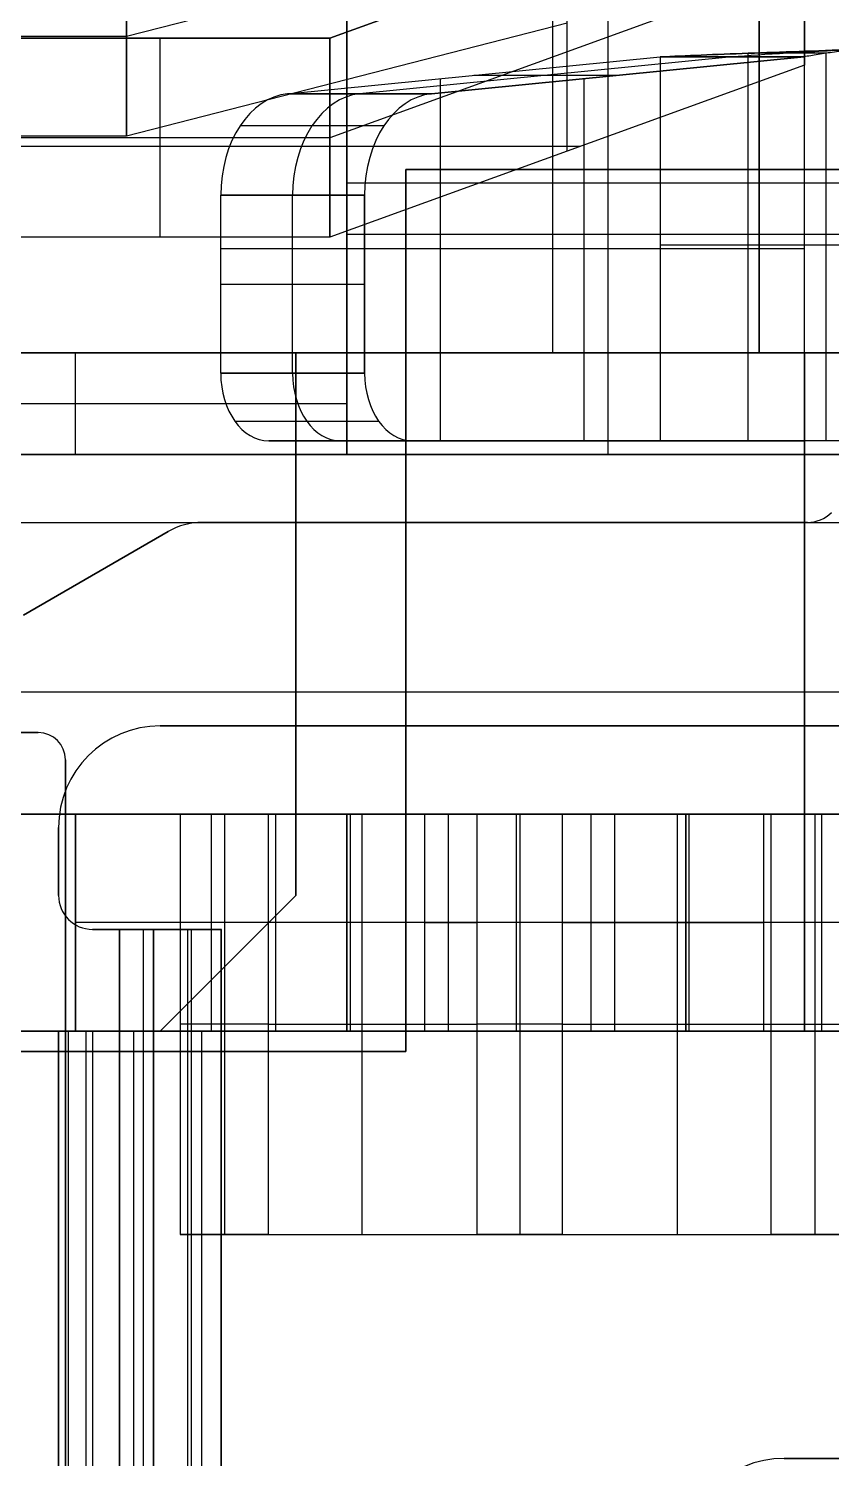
# Model space of a CAD drawing. Header units: inches. Extents: x 0 to 2.1, y -0.07 to 2.7.
# Drawn here: x 1.5597 to 1.6063, y 0.0885 to 0.1715 of the extents above; entities that cross this region are included whole.
import ezdxf

# ---------------------------------------------------------------- set-up
doc = ezdxf.new("R2010")
doc.units = ezdxf.units.IN
doc.header["$LTSCALE"] = 0.03937
doc.header["$MEASUREMENT"] = 0
doc.layers.add('freetronics11$components', color=254, linetype='Continuous', true_color=0xe6e6e6)

msp = doc.modelspace()

# ---------------------------------------------------------------- linework, layer by layer
at = {"layer": 'freetronics11$components', "color": 254, "true_color": 0xe6e6e6}
for p, q in [((1.604724, 0.180962, -0.075742), (1.577165, 0.170975, -0.122724)), ((1.577165, 0.170975, -0.122724), (1.604724, 0.180962, -0.075742)), ((1.604724, 0.169409, -0.073286), (1.604724, 0.180962, -0.075742)), ((1.604724, 0.180962, -0.075742), (1.604724, 0.169409, -0.073286)), ((1.57815, 0.16859, -0.077137), (1.57815, 0.180143, -0.079593)), ((1.565354, 0.171092, -0.093769), (1.590945, 0.177641, -0.062961)), ((1.565354, 0.165316, -0.092541), (1.565354, 0.176869, -0.094997)), ((1.565354, 0.176869, -0.094997), (1.565354, 0.165316, -0.092541)), ((1.590945, 0.164416, -0.096777), (1.590945, 0.175968, -0.099233)), ((1.604724, 0.175957, -0.042478), (1.604724, 0.169409, -0.073286)), ((1.604724, 0.175957, -0.042478), (1.604724, 0.169409, -0.073286)), ((1.604724, 0.175185, -0.074514), (1.577165, 0.165199, -0.121496)), ((1.565354, 0.165316, -0.092541), (1.590945, 0.171864, -0.061733)), ((1.565354, 0.165316, -0.092541), (1.590945, 0.171864, -0.061733)), ((1.57815, 0.172399, -0.12212), (1.57815, 0.152714, -0.12212)), ((1.57815, 0.152714, -0.12212), (1.57815, 0.172399, -0.12212)), ((1.590118, 0.152714, -0.10401), (1.590118, 0.172399, -0.10401)), ((1.59333, 0.146808, -0.136351), (1.59333, 0.172399, -0.136351)), ((1.602087, 0.172399, -0.085899), (1.602087, 0.152714, -0.085899)), ((1.602087, 0.152714, -0.085899), (1.602087, 0.172399, -0.085899)), ((1.43937, 0.171092, -0.093769), (1.565354, 0.171092, -0.093769)), ((1.577165, 0.170975, -0.122724), (1.55748, 0.170975, -0.122724)), ((1.55748, 0.170975, -0.122724), (1.577165, 0.170975, -0.122724)), ((1.567323, 0.159422, -0.120268), (1.567323, 0.170975, -0.122724)), ((1.577165, 0.159422, -0.120268), (1.577165, 0.170975, -0.122724)), ((1.577165, 0.170975, -0.122724), (1.577165, 0.159422, -0.120268)), ((1.574716, 0.167748, -0.137217), (1.596345, 0.169887, -0.158846)), ((1.574716, 0.167748, -0.137217), (1.596345, 0.169887, -0.158846)), ((1.604724, 0.169409, -0.073286), (1.577165, 0.159422, -0.120268)), ((1.604724, 0.169409, -0.073286), (1.577165, 0.159422, -0.120268)), ((1.600521, 0.169887, -0.15467), (1.578892, 0.167748, -0.133041)), ((1.583068, 0.167748, -0.128866), (1.604696, 0.169887, -0.150494)), ((1.604696, 0.169887, -0.150494), (1.583068, 0.167748, -0.128866)), ((1.596345, 0.169887, -0.158846), (1.596345, 0.147596, -0.158846)), ((1.596345, 0.169887, -0.158846), (1.596345, 0.147596, -0.158846)), ((1.596345, 0.169887, -0.158846), (1.604696, 0.169887, -0.150494)), ((1.604696, 0.169887, -0.150494), (1.596345, 0.169887, -0.158846)), ((1.601454, 0.147596, -0.16226), (1.601454, 0.170098, -0.16226)), ((1.605974, 0.170098, -0.151347), (1.601454, 0.170098, -0.16226)), ((1.604696, 0.169887, -0.150494), (1.604696, 0.147596, -0.150494)), ((1.604696, 0.169887, -0.150494), (1.604696, 0.147596, -0.150494)), ((1.605974, 0.147596, -0.151348), (1.605974, 0.170098, -0.151348)), ((1.583588, 0.147596, -0.146089), (1.583588, 0.168625, -0.146089)), ((1.593882, 0.168817, -0.13968), (1.58553, 0.168817, -0.148032)), ((1.59194, 0.147596, -0.137738), (1.59194, 0.168625, -0.137738)), ((1.583068, 0.167748, -0.128866), (1.574716, 0.167748, -0.137217)), ((1.574716, 0.167748, -0.137217), (1.583068, 0.167748, -0.128866)), ((1.43937, 0.165316, -0.092541), (1.565354, 0.165316, -0.092541)), ((1.43937, 0.165316, -0.092541), (1.565354, 0.165316, -0.092541)), ((1.577165, 0.165199, -0.121496), (1.55748, 0.165199, -0.121496)), ((1.580305, 0.165884, -0.126103), (1.571953, 0.165884, -0.134455)), ((1.591692, 0.164686, -0.095504), (1.413033, 0.164686, -0.095504)), ((1.611105, 0.163344, -0.078813), (1.581578, 0.163344, -0.078813)), ((1.581578, 0.163344, -0.078813), (1.581578, 0.112163, -0.078813)), ((1.581578, 0.163344, -0.078813), (1.611105, 0.163344, -0.078813)), ((1.611105, 0.163344, -0.067002), (1.581578, 0.163344, -0.067002)), ((1.581578, 0.163344, -0.067002), (1.581578, 0.163344, -0.078813)), ((1.611105, 0.163344, -0.072907), (1.581578, 0.163344, -0.072907)), ((1.581578, 0.112163, -0.078813), (1.581578, 0.163344, -0.078813)), ((1.581578, 0.163344, -0.078813), (1.581578, 0.163344, -0.067002)), ((1.581578, 0.163344, -0.067002), (1.581578, 0.112163, -0.067002)), ((1.581578, 0.163344, -0.072907), (1.581578, 0.112163, -0.072907)), ((1.596341, 0.163344, -0.067002), (1.596341, 0.163344, -0.078813)), ((1.570832, 0.151533, -0.133333), (1.570832, 0.161857, -0.133333)), ((1.579183, 0.161857, -0.124981), (1.570832, 0.161857, -0.133333)), ((1.570832, 0.151533, -0.133333), (1.570832, 0.161857, -0.133333)), ((1.570832, 0.161857, -0.133333), (1.579183, 0.161857, -0.124981)), ((1.575007, 0.151533, -0.129157), (1.575007, 0.161857, -0.129157)), ((1.602087, 0.162557, -0.085899), (1.57815, 0.162557, -0.12212)), ((1.579183, 0.151533, -0.124981), (1.579183, 0.161857, -0.124981)), ((1.579183, 0.161857, -0.124981), (1.579183, 0.151533, -0.124981)), ((1.635251, 0.162557, -0.105233), (1.602087, 0.162557, -0.085899)), ((1.577165, 0.159422, -0.120268), (1.55748, 0.159422, -0.120268)), ((1.577165, 0.159422, -0.120268), (1.55748, 0.159422, -0.120268)), ((1.57815, 0.159604, -0.12212), (1.60851, 0.159604, -0.150583)), ((1.596345, 0.158741, -0.158846), (1.570832, 0.158741, -0.133333)), ((1.604696, 0.158741, -0.150494), (1.579183, 0.158741, -0.124981)), ((1.570832, 0.156695, -0.133333), (1.579183, 0.156695, -0.124981)), ((1.586736, 0.152714, -0.109128), (1.417989, 0.152714, -0.109128)), ((1.429528, 0.152714, -0.066608), (1.575197, 0.152714, -0.066608)), ((1.57815, 0.152714, -0.12212), (1.546654, 0.152714, -0.151647)), ((1.57815, 0.152714, -0.12212), (1.546654, 0.152714, -0.151647)), ((1.562402, 0.146808, -0.136884), (1.562402, 0.152714, -0.136884)), ((1.575197, 0.152714, -0.066608), (1.575197, 0.152714, -0.076844)), ((1.575197, 0.152714, -0.076844), (1.604724, 0.152714, -0.076844)), ((1.575197, 0.121218, -0.076844), (1.575197, 0.152714, -0.076844)), ((1.575197, 0.152714, -0.076844), (1.575197, 0.152714, -0.066608)), ((1.575197, 0.152714, -0.066608), (1.575197, 0.121218, -0.066608)), ((1.575197, 0.121218, -0.071726), (1.575197, 0.152714, -0.071726)), ((1.604724, 0.152714, -0.076844), (1.575197, 0.152714, -0.076844)), ((1.575197, 0.152714, -0.076844), (1.575197, 0.121218, -0.076844)), ((1.602087, 0.152714, -0.085899), (1.57815, 0.152714, -0.12212)), ((1.57815, 0.152714, -0.12212), (1.57815, 0.146808, -0.12212)), ((1.602087, 0.152714, -0.085899), (1.57815, 0.152714, -0.12212)), ((1.57815, 0.146808, -0.12212), (1.57815, 0.152714, -0.12212)), ((1.633268, 0.152714, -0.104077), (1.602087, 0.152714, -0.085899)), ((1.633268, 0.152714, -0.104077), (1.602087, 0.152714, -0.085899)), ((1.604724, 0.152714, -0.076844), (1.604724, 0.152714, -0.078813)), ((1.604724, 0.152714, -0.078813), (1.625394, 0.152714, -0.078813)), ((1.604724, 0.113344, -0.076844), (1.604724, 0.152714, -0.076844)), ((1.625394, 0.152714, -0.078813), (1.604724, 0.152714, -0.078813)), ((1.604724, 0.152714, -0.078813), (1.604724, 0.113344, -0.078813)), ((1.604724, 0.113344, -0.076844), (1.604724, 0.152714, -0.076844)), ((1.604724, 0.152714, -0.076844), (1.604724, 0.152714, -0.078813)), ((1.604724, 0.152714, -0.078813), (1.604724, 0.113344, -0.078813)), ((1.604724, 0.152714, -0.077829), (1.604724, 0.113344, -0.077829)), ((1.579183, 0.151533, -0.124981), (1.570832, 0.151533, -0.133333)), ((1.570832, 0.151533, -0.133333), (1.579183, 0.151533, -0.124981)), ((1.546654, 0.149761, -0.151647), (1.57815, 0.149761, -0.12212)), ((1.571647, 0.148749, -0.134148), (1.579999, 0.148749, -0.125797)), ((1.596345, 0.147596, -0.158846), (1.573615, 0.147596, -0.136117)), ((1.573615, 0.147596, -0.136117), (1.581967, 0.147596, -0.127765)), ((1.596345, 0.147596, -0.158846), (1.573615, 0.147596, -0.136117)), ((1.581967, 0.147596, -0.127765), (1.573615, 0.147596, -0.136117)), ((1.600521, 0.147596, -0.15467), (1.577791, 0.147596, -0.131941)), ((1.604696, 0.147596, -0.150494), (1.581967, 0.147596, -0.127765)), ((1.581967, 0.147596, -0.127765), (1.604696, 0.147596, -0.150494)), ((1.58498, 0.147596, -0.147481), (1.593332, 0.147596, -0.13913)), ((1.604696, 0.147596, -0.150494), (1.596345, 0.147596, -0.158846)), ((1.596345, 0.147596, -0.158846), (1.604696, 0.147596, -0.150494)), ((1.60748, 0.147596, -0.156976), (1.598214, 0.147596, -0.156976)), ((1.601913, 0.147596, -0.162441), (1.601913, 0.147596, -0.153278)), ((1.611203, 0.146808, -0.151647), (1.546654, 0.146808, -0.151647)), ((1.611203, 0.146808, -0.151647), (1.546654, 0.146808, -0.151647)), ((1.546654, 0.146808, -0.151647), (1.57815, 0.146808, -0.12212)), ((1.546654, 0.146808, -0.151647), (1.57815, 0.146808, -0.12212)), ((1.562402, 0.146808, -0.136884), (1.593898, 0.146808, -0.136884)), ((1.57815, 0.146808, -0.12212), (1.60851, 0.146808, -0.150583)), ((1.57815, 0.146808, -0.12212), (1.60851, 0.146808, -0.150583)), ((1.385236, 0.142871, -0.151647), (1.619488, 0.142871, -0.151647)), ((1.604893, 0.142871, -0.134718), (1.569755, 0.142871, -0.134718)), ((1.604893, 0.142871, -0.138655), (1.569755, 0.142871, -0.138655)), ((1.604893, 0.142871, -0.134718), (1.569755, 0.142871, -0.134718)), ((1.569755, 0.142871, -0.134718), (1.569755, 0.142871, -0.138655)), ((1.569755, 0.142871, -0.138655), (1.604893, 0.142871, -0.138655)), ((1.604893, 0.142871, -0.136687), (1.569755, 0.142871, -0.136687)), ((1.569755, 0.142871, -0.138655), (1.569755, 0.142871, -0.134718)), ((1.587324, 0.142871, -0.134718), (1.587324, 0.142871, -0.138655)), ((1.604893, 0.142871, -0.138655), (1.604893, 0.142871, -0.134718)), ((1.604893, 0.142871, -0.138655), (1.604893, 0.142871, -0.134718)), ((1.605647, 0.143021, -0.138655), (1.605647, 0.143021, -0.134718)), ((1.567788, 0.142345, -0.134718), (1.559378, 0.137493, -0.134718)), ((1.567788, 0.142345, -0.138655), (1.559378, 0.137493, -0.138655)), ((1.567788, 0.142345, -0.134718), (1.559378, 0.137493, -0.134718)), ((1.559378, 0.137493, -0.138655), (1.567788, 0.142345, -0.138655)), ((1.567788, 0.142345, -0.136687), (1.559378, 0.137493, -0.136687)), ((1.567788, 0.142345, -0.134718), (1.567788, 0.142345, -0.138655)), ((1.567788, 0.142345, -0.138655), (1.567788, 0.142345, -0.134718)), ((1.568737, 0.142737, -0.134718), (1.568737, 0.142737, -0.138655)), ((1.563583, 0.139919, -0.134718), (1.563583, 0.139919, -0.138655)), ((1.575197, 0.136966, -0.076844), (1.575197, 0.136966, -0.066608)), ((1.581578, 0.137753, -0.067002), (1.581578, 0.137753, -0.078813)), ((1.575197, 0.133029, -0.076844), (1.604724, 0.133029, -0.076844)), ((1.604724, 0.133029, -0.078813), (1.625394, 0.133029, -0.078813)), ((1.604724, 0.133029, -0.078813), (1.604724, 0.133029, -0.076844)), ((1.560236, 0.130667, -0.11897), (1.558465, 0.130667, -0.11897)), ((1.558465, 0.130667, -0.123695), (1.560236, 0.130667, -0.123695)), ((1.560236, 0.130667, -0.11897), (1.558465, 0.130667, -0.11897)), ((1.558465, 0.130667, -0.123695), (1.560236, 0.130667, -0.123695)), ((1.560236, 0.130667, -0.121332), (1.558465, 0.130667, -0.121332)), ((1.560236, 0.130667, -0.11897), (1.560236, 0.130667, -0.123695)), ((1.560236, 0.130667, -0.123695), (1.560236, 0.130667, -0.11897)), ((1.567323, 0.13106, -0.134718), (1.633268, 0.13106, -0.134718)), ((1.567323, 0.13106, -0.138655), (1.633268, 0.13106, -0.138655)), ((1.567323, 0.13106, -0.138655), (1.567323, 0.13106, -0.134718)), ((1.567323, 0.13106, -0.134718), (1.567323, 0.13106, -0.138655)), ((1.567323, 0.13106, -0.138655), (1.633268, 0.13106, -0.138655)), ((1.633268, 0.13106, -0.134718), (1.567323, 0.13106, -0.134718)), ((1.567323, 0.13106, -0.136687), (1.633268, 0.13106, -0.136687)), ((1.600295, 0.13106, -0.138655), (1.600295, 0.13106, -0.134718)), ((1.56135, 0.130206, -0.11897), (1.56135, 0.130206, -0.123695)), ((1.561811, 0.02673, -0.11897), (1.561811, 0.129092, -0.11897)), ((1.561811, 0.129092, -0.123695), (1.561811, 0.02673, -0.123695)), ((1.561811, 0.129092, -0.11897), (1.561811, 0.129092, -0.123695)), ((1.561811, 0.129092, -0.123695), (1.561811, 0.02673, -0.123695)), ((1.561811, 0.02673, -0.11897), (1.561811, 0.129092, -0.11897)), ((1.561811, 0.129092, -0.123695), (1.561811, 0.129092, -0.11897)), ((1.563147, 0.129331, -0.134718), (1.563147, 0.129331, -0.138655)), ((1.55748, 0.125942, -0.151647), (1.568484, 0.125942, -0.151647)), ((1.55748, 0.125942, -0.163458), (1.574016, 0.125942, -0.163458)), ((1.55748, 0.125942, -0.163458), (1.574016, 0.125942, -0.163458)), ((1.568484, 0.125942, -0.151647), (1.55748, 0.125942, -0.151647)), ((1.57125, 0.125942, -0.157553), (1.55748, 0.125942, -0.157553)), ((1.562402, 0.113344, -0.151647), (1.562402, 0.125942, -0.151647)), ((1.562402, 0.125942, -0.151647), (1.613583, 0.125942, -0.151647)), ((1.562402, 0.125942, -0.151647), (1.613583, 0.125942, -0.151647)), ((1.57815, 0.125942, -0.129994), (1.562402, 0.125942, -0.151647)), ((1.562402, 0.125942, -0.151647), (1.562402, 0.113344, -0.151647)), ((1.57815, 0.125942, -0.129994), (1.562402, 0.125942, -0.151647)), ((1.565748, 0.125942, -0.151647), (1.565748, 0.125942, -0.163458)), ((1.568484, 0.125942, -0.151647), (1.568484, 0.101533, -0.151647)), ((1.574016, 0.125942, -0.163458), (1.568484, 0.125942, -0.151647)), ((1.573604, 0.125942, -0.145503), (1.568484, 0.125942, -0.151647)), ((1.568484, 0.125942, -0.151647), (1.574016, 0.125942, -0.163458)), ((1.573604, 0.125942, -0.145503), (1.568484, 0.125942, -0.151647)), ((1.568484, 0.125942, -0.151647), (1.568484, 0.101533, -0.151647)), ((1.570276, 0.125942, -0.140821), (1.605709, 0.125942, -0.140821)), ((1.570276, 0.125942, -0.140821), (1.570276, 0.113344, -0.140821)), ((1.571044, 0.125942, -0.148575), (1.571044, 0.101533, -0.148575)), ((1.581179, 0.125942, -0.145928), (1.571337, 0.125942, -0.157739)), ((1.571411, 0.125942, -0.148134), (1.580485, 0.125942, -0.155696)), ((1.573604, 0.101533, -0.145503), (1.573604, 0.125942, -0.145503)), ((1.573604, 0.101533, -0.145503), (1.573604, 0.125942, -0.145503)), ((1.574016, 0.125942, -0.163458), (1.574016, 0.113344, -0.163458)), ((1.574016, 0.125942, -0.163458), (1.582678, 0.125942, -0.153064)), ((1.582678, 0.125942, -0.153064), (1.574016, 0.125942, -0.163458)), ((1.574016, 0.125942, -0.163458), (1.574016, 0.113344, -0.163458)), ((1.597835, 0.125942, -0.129994), (1.57815, 0.125942, -0.129994)), ((1.57815, 0.113344, -0.129994), (1.57815, 0.125942, -0.129994)), ((1.597835, 0.125942, -0.129994), (1.57815, 0.125942, -0.129994)), ((1.57815, 0.125942, -0.129994), (1.57815, 0.113344, -0.129994)), ((1.578347, 0.125942, -0.158261), (1.578347, 0.113344, -0.158261)), ((1.583858, 0.125942, -0.151647), (1.579023, 0.125942, -0.141323)), ((1.579023, 0.125942, -0.141323), (1.579023, 0.101533, -0.141323)), ((1.579023, 0.125942, -0.141323), (1.583858, 0.125942, -0.151647)), ((1.595199, 0.125942, -0.145928), (1.581179, 0.125942, -0.145928)), ((1.582678, 0.113344, -0.153064), (1.582678, 0.125942, -0.153064)), ((1.582678, 0.113344, -0.153064), (1.582678, 0.125942, -0.153064)), ((1.584032, 0.125942, -0.152019), (1.583858, 0.125942, -0.151647)), ((1.583858, 0.125942, -0.151647), (1.584032, 0.125942, -0.152019)), ((1.584032, 0.125942, -0.152019), (1.584032, 0.113344, -0.152019)), ((1.585702, 0.125942, -0.139836), (1.585702, 0.101533, -0.139836)), ((1.585702, 0.125942, -0.139836), (1.585702, 0.101533, -0.139836)), ((1.590676, 0.125942, -0.139836), (1.585702, 0.125942, -0.139836)), ((1.585702, 0.125942, -0.151647), (1.590676, 0.125942, -0.151647)), ((1.590676, 0.125942, -0.139836), (1.585702, 0.125942, -0.139836)), ((1.585702, 0.125942, -0.151647), (1.585702, 0.113344, -0.151647)), ((1.585702, 0.125942, -0.151647), (1.585702, 0.113344, -0.151647)), ((1.590676, 0.125942, -0.151647), (1.585702, 0.125942, -0.151647)), ((1.587992, 0.125942, -0.129994), (1.587992, 0.113344, -0.129994)), ((1.588189, 0.125942, -0.139836), (1.588189, 0.101533, -0.139836)), ((1.588189, 0.125942, -0.139836), (1.588189, 0.125942, -0.151647)), ((1.588189, 0.125942, -0.151647), (1.588189, 0.113344, -0.151647)), ((1.590676, 0.101533, -0.139836), (1.590676, 0.125942, -0.139836)), ((1.590676, 0.113344, -0.151647), (1.590676, 0.125942, -0.151647)), ((1.590676, 0.113344, -0.151647), (1.590676, 0.125942, -0.151647)), ((1.590676, 0.101533, -0.139836), (1.590676, 0.125942, -0.139836)), ((1.592346, 0.125942, -0.152019), (1.59252, 0.125942, -0.151647)), ((1.592346, 0.113344, -0.152019), (1.592346, 0.125942, -0.152019)), ((1.592346, 0.125942, -0.152019), (1.59252, 0.125942, -0.151647)), ((1.59252, 0.125942, -0.151647), (1.597355, 0.125942, -0.141323)), ((1.59252, 0.125942, -0.151647), (1.597355, 0.125942, -0.141323)), ((1.5937, 0.125942, -0.153064), (1.5937, 0.113344, -0.153064)), ((1.602362, 0.125942, -0.163458), (1.5937, 0.125942, -0.153064)), ((1.5937, 0.125942, -0.153064), (1.5937, 0.113344, -0.153064)), ((1.602362, 0.125942, -0.163458), (1.5937, 0.125942, -0.153064)), ((1.595199, 0.125942, -0.145928), (1.605041, 0.125942, -0.157739)), ((1.604967, 0.125942, -0.148134), (1.595893, 0.125942, -0.155696)), ((1.597355, 0.101533, -0.141323), (1.597355, 0.125942, -0.141323)), ((1.613583, 0.125942, -0.151647), (1.597835, 0.125942, -0.129994)), ((1.597835, 0.113344, -0.129994), (1.597835, 0.125942, -0.129994)), ((1.613583, 0.125942, -0.151647), (1.597835, 0.125942, -0.129994)), ((1.597835, 0.125942, -0.129994), (1.597835, 0.113344, -0.129994)), ((1.598031, 0.113344, -0.158261), (1.598031, 0.125942, -0.158261)), ((1.602362, 0.125942, -0.163458), (1.620472, 0.125942, -0.163458)), ((1.607894, 0.125942, -0.151647), (1.602362, 0.125942, -0.163458)), ((1.602362, 0.113344, -0.163458), (1.602362, 0.125942, -0.163458)), ((1.602362, 0.125942, -0.163458), (1.620472, 0.125942, -0.163458)), ((1.602362, 0.113344, -0.163458), (1.602362, 0.125942, -0.163458)), ((1.607894, 0.125942, -0.151647), (1.602362, 0.125942, -0.163458)), ((1.602774, 0.125942, -0.145503), (1.607894, 0.125942, -0.151647)), ((1.602774, 0.125942, -0.145503), (1.602774, 0.101533, -0.145503)), ((1.602774, 0.125942, -0.145503), (1.602774, 0.101533, -0.145503)), ((1.607894, 0.125942, -0.151647), (1.602774, 0.125942, -0.145503)), ((1.620472, 0.125942, -0.157553), (1.605128, 0.125942, -0.157553)), ((1.605334, 0.101533, -0.148575), (1.605334, 0.125942, -0.148575)), ((1.605709, 0.125942, -0.140821), (1.605709, 0.113344, -0.140821)), ((1.561417, 0.121218, -0.134718), (1.561417, 0.125155, -0.134718)), ((1.561417, 0.121218, -0.138655), (1.561417, 0.125155, -0.138655)), ((1.561417, 0.125155, -0.138655), (1.561417, 0.125155, -0.134718)), ((1.561417, 0.125155, -0.134718), (1.561417, 0.121218, -0.134718)), ((1.561417, 0.121218, -0.138655), (1.561417, 0.125155, -0.138655)), ((1.561417, 0.121218, -0.136687), (1.561417, 0.125155, -0.136687)), ((1.561417, 0.125155, -0.134718), (1.561417, 0.125155, -0.138655)), ((1.561417, 0.123186, -0.138655), (1.561417, 0.123186, -0.134718)), ((1.561417, 0.121218, -0.138655), (1.561417, 0.121218, -0.134718)), ((1.561417, 0.121218, -0.134718), (1.561417, 0.121218, -0.138655)), ((1.567323, 0.113344, -0.076844), (1.575197, 0.121218, -0.076844)), ((1.575197, 0.121218, -0.066608), (1.567323, 0.113344, -0.066608)), ((1.567323, 0.113344, -0.071726), (1.575197, 0.121218, -0.071726)), ((1.575197, 0.121218, -0.076844), (1.567323, 0.113344, -0.076844)), ((1.575197, 0.121218, -0.066608), (1.575197, 0.121218, -0.076844)), ((1.575197, 0.121218, -0.076844), (1.575197, 0.121218, -0.066608)), ((1.561994, 0.119826, -0.138655), (1.561994, 0.119826, -0.134718)), ((1.57815, 0.119643, -0.129994), (1.562402, 0.119643, -0.151647)), ((1.582678, 0.119643, -0.153064), (1.574016, 0.119643, -0.163458)), ((1.597835, 0.119643, -0.129994), (1.57815, 0.119643, -0.129994)), ((1.590676, 0.119643, -0.151647), (1.585702, 0.119643, -0.151647)), ((1.5937, 0.119643, -0.153064), (1.602362, 0.119643, -0.163458)), ((1.613583, 0.119643, -0.151647), (1.597835, 0.119643, -0.129994)), ((1.564961, 0.119249, -0.134718), (1.563386, 0.119249, -0.134718)), ((1.564961, 0.119249, -0.138655), (1.563386, 0.119249, -0.138655)), ((1.563386, 0.119249, -0.134718), (1.563386, 0.119249, -0.138655)), ((1.563386, 0.119249, -0.138655), (1.564961, 0.119249, -0.138655)), ((1.564961, 0.119249, -0.134718), (1.563386, 0.119249, -0.134718)), ((1.564961, 0.119249, -0.136687), (1.563386, 0.119249, -0.136687)), ((1.563386, 0.119249, -0.134718), (1.563386, 0.119249, -0.138655)), ((1.564173, 0.119249, -0.134718), (1.564173, 0.119249, -0.138655)), ((1.564961, 0.017675, -0.134718), (1.564961, 0.119249, -0.134718)), ((1.564961, 0.017675, -0.138655), (1.564961, 0.119249, -0.138655)), ((1.564961, 0.119249, -0.138655), (1.564961, 0.017675, -0.138655)), ((1.564961, 0.119249, -0.134718), (1.564961, 0.017675, -0.134718)), ((1.564961, 0.119249, -0.134718), (1.564961, 0.119249, -0.138655)), ((1.564961, 0.119249, -0.135703), (1.570075, 0.119249, -0.135703)), ((1.564961, 0.119249, -0.138655), (1.564961, 0.119249, -0.134718)), ((1.566353, 0.017675, -0.134142), (1.566353, 0.119249, -0.134142)), ((1.570866, 0.119249, -0.13275), (1.566929, 0.119249, -0.13275)), ((1.566929, 0.119249, -0.13275), (1.566929, 0.119249, -0.120939)), ((1.566929, 0.119249, -0.120939), (1.570866, 0.119249, -0.120939)), ((1.566929, 0.119249, -0.126844), (1.570866, 0.119249, -0.126844)), ((1.570866, 0.119249, -0.120939), (1.566929, 0.119249, -0.120939)), ((1.566929, 0.119249, -0.120939), (1.566929, 0.017675, -0.120939)), ((1.566929, 0.119249, -0.13275), (1.566929, 0.119249, -0.120939)), ((1.566929, 0.119249, -0.120939), (1.566929, 0.017675, -0.120939)), ((1.566929, 0.017675, -0.13275), (1.566929, 0.119249, -0.13275)), ((1.566929, 0.017675, -0.126844), (1.566929, 0.119249, -0.126844)), ((1.566929, 0.017675, -0.13275), (1.566929, 0.119249, -0.13275)), ((1.570866, 0.119249, -0.13275), (1.566929, 0.119249, -0.13275)), ((1.567913, 0.119249, -0.13275), (1.567913, 0.119249, -0.137864)), ((1.568898, 0.119249, -0.13275), (1.568898, 0.119249, -0.120939)), ((1.568898, 0.119249, -0.120939), (1.568898, 0.017675, -0.120939)), ((1.569136, 0.017675, -0.136926), (1.569136, 0.119249, -0.136926)), ((1.570866, 0.017675, -0.13275), (1.570866, 0.119249, -0.13275)), ((1.570866, 0.119249, -0.13275), (1.570866, 0.119249, -0.120939)), ((1.570866, 0.119249, -0.120939), (1.570866, 0.017675, -0.120939)), ((1.570866, 0.017675, -0.13275), (1.570866, 0.119249, -0.13275)), ((1.570866, 0.017675, -0.126844), (1.570866, 0.119249, -0.126844)), ((1.570866, 0.119249, -0.120939), (1.570866, 0.119249, -0.13275)), ((1.570866, 0.017675, -0.120939), (1.570866, 0.119249, -0.120939)), ((1.57126, 0.117281, -0.066608), (1.57126, 0.117281, -0.076844)), ((1.573604, 0.113738, -0.145503), (1.568484, 0.113738, -0.151647)), ((1.590676, 0.113738, -0.139836), (1.585702, 0.113738, -0.139836)), ((1.602774, 0.113738, -0.145503), (1.607894, 0.113738, -0.151647)), ((1.36752, 0.113344, -0.109128), (1.637205, 0.113344, -0.109128)), ((1.567323, 0.113344, -0.066608), (1.437402, 0.113344, -0.066608)), ((1.442323, 0.113344, -0.151647), (1.562402, 0.113344, -0.151647)), ((1.442323, 0.113344, -0.151647), (1.562402, 0.113344, -0.151647)), ((1.562992, 0.113344, -0.134718), (1.542118, 0.113344, -0.134718)), ((1.542118, 0.113344, -0.134718), (1.562992, 0.113344, -0.134718)), ((1.545669, 0.113344, -0.121726), (1.561417, 0.113344, -0.121726)), ((1.561417, 0.113344, -0.121726), (1.545669, 0.113344, -0.121726)), ((1.561417, 0.113344, -0.121726), (1.561417, 0.113344, -0.117789)), ((1.561417, 0.113344, -0.121726), (1.561417, 0.06295, -0.121726)), ((1.561417, 0.06295, -0.117789), (1.561417, 0.113344, -0.117789)), ((1.561417, 0.113344, -0.117789), (1.561417, 0.113344, -0.121726)), ((1.561417, 0.113344, -0.119758), (1.561417, 0.06295, -0.119758)), ((1.561417, 0.06295, -0.121726), (1.561417, 0.113344, -0.121726)), ((1.561417, 0.06295, -0.117789), (1.561417, 0.113344, -0.117789)), ((1.561994, 0.06295, -0.116397), (1.561994, 0.113344, -0.116397)), ((1.562402, 0.113344, -0.151647), (1.57815, 0.113344, -0.129994)), ((1.562402, 0.113344, -0.151647), (1.57815, 0.113344, -0.129994)), ((1.562992, 0.113344, -0.134718), (1.562992, 0.017675, -0.134718)), ((1.562992, 0.113344, -0.134718), (1.562992, 0.017675, -0.134718)), ((1.563386, 0.113344, -0.115821), (1.566929, 0.113344, -0.115821)), ((1.566929, 0.113344, -0.115821), (1.563386, 0.113344, -0.115821)), ((1.563386, 0.113344, -0.115821), (1.563386, 0.06295, -0.115821)), ((1.563386, 0.113344, -0.115821), (1.563386, 0.06295, -0.115821)), ((1.565776, 0.113344, -0.133565), (1.565776, 0.017675, -0.133565)), ((1.570866, 0.113344, -0.120939), (1.566929, 0.113344, -0.120939)), ((1.566929, 0.113344, -0.120939), (1.566929, 0.113344, -0.130781)), ((1.566929, 0.06295, -0.115821), (1.566929, 0.113344, -0.115821)), ((1.566929, 0.06295, -0.120939), (1.566929, 0.113344, -0.120939)), ((1.566929, 0.113344, -0.120939), (1.570866, 0.113344, -0.120939)), ((1.566929, 0.06295, -0.120939), (1.566929, 0.113344, -0.120939)), ((1.566929, 0.113344, -0.120939), (1.566929, 0.113344, -0.130781)), ((1.566929, 0.113344, -0.130781), (1.566929, 0.017675, -0.130781)), ((1.566929, 0.017675, -0.12586), (1.566929, 0.113344, -0.12586)), ((1.566929, 0.017675, -0.130781), (1.566929, 0.113344, -0.130781)), ((1.566929, 0.06295, -0.115821), (1.566929, 0.113344, -0.115821)), ((1.604724, 0.113344, -0.076844), (1.567323, 0.113344, -0.076844)), ((1.567323, 0.113344, -0.076844), (1.567323, 0.113344, -0.066608)), ((1.567323, 0.113344, -0.066608), (1.567323, 0.113344, -0.076844)), ((1.567323, 0.113344, -0.076844), (1.604724, 0.113344, -0.076844)), ((1.569713, 0.113344, -0.116974), (1.569713, 0.06295, -0.116974)), ((1.570866, 0.113344, -0.119758), (1.570866, 0.113344, -0.120939)), ((1.570866, 0.06295, -0.120939), (1.570866, 0.113344, -0.120939)), ((1.570866, 0.113344, -0.120939), (1.570866, 0.113344, -0.119758)), ((1.570866, 0.113344, -0.119758), (1.570866, 0.06295, -0.119758)), ((1.570866, 0.113344, -0.120939), (1.570866, 0.06295, -0.120939)), ((1.570866, 0.113344, -0.119758), (1.570866, 0.06295, -0.119758)), ((1.574016, 0.113344, -0.163458), (1.602362, 0.113344, -0.163458)), ((1.582678, 0.113344, -0.153064), (1.574016, 0.113344, -0.163458)), ((1.574016, 0.113344, -0.163458), (1.602362, 0.113344, -0.163458)), ((1.574016, 0.113344, -0.163458), (1.582678, 0.113344, -0.153064)), ((1.57815, 0.113344, -0.129994), (1.597835, 0.113344, -0.129994)), ((1.57815, 0.113344, -0.129994), (1.597835, 0.113344, -0.129994)), ((1.578937, 0.113344, -0.157553), (1.597441, 0.113344, -0.157553)), ((1.590676, 0.113344, -0.151647), (1.585702, 0.113344, -0.151647)), ((1.585702, 0.113344, -0.151647), (1.590676, 0.113344, -0.151647)), ((1.588189, 0.113344, -0.163458), (1.588189, 0.113344, -0.151647)), ((1.602362, 0.113344, -0.163458), (1.5937, 0.113344, -0.153064)), ((1.5937, 0.113344, -0.153064), (1.602362, 0.113344, -0.163458)), ((1.597835, 0.113344, -0.129994), (1.613583, 0.113344, -0.151647)), ((1.597835, 0.113344, -0.129994), (1.613583, 0.113344, -0.151647)), ((1.625394, 0.113344, -0.078813), (1.604724, 0.113344, -0.078813)), ((1.604724, 0.113344, -0.078813), (1.604724, 0.113344, -0.076844)), ((1.604724, 0.113344, -0.078813), (1.625394, 0.113344, -0.078813)), ((1.604724, 0.113344, -0.078813), (1.604724, 0.113344, -0.076844)), ((1.581578, 0.112163, -0.078813), (1.502362, 0.112163, -0.078813)), ((1.502362, 0.112163, -0.067002), (1.581578, 0.112163, -0.067002)), ((1.581578, 0.112163, -0.078813), (1.502362, 0.112163, -0.078813)), ((1.502362, 0.112163, -0.072907), (1.581578, 0.112163, -0.072907)), ((1.581578, 0.112163, -0.067002), (1.581578, 0.112163, -0.078813)), ((1.581578, 0.112163, -0.067002), (1.581578, 0.112163, -0.078813)), ((1.568484, 0.101533, -0.151647), (1.607894, 0.101533, -0.151647)), ((1.573604, 0.101533, -0.145503), (1.568484, 0.101533, -0.151647)), ((1.568484, 0.101533, -0.151647), (1.607894, 0.101533, -0.151647)), ((1.568484, 0.101533, -0.151647), (1.573604, 0.101533, -0.145503)), ((1.573405, 0.101533, -0.145742), (1.602973, 0.101533, -0.145742)), ((1.590676, 0.101533, -0.139836), (1.585702, 0.101533, -0.139836)), ((1.585702, 0.101533, -0.139836), (1.590676, 0.101533, -0.139836)), ((1.588189, 0.101533, -0.151647), (1.588189, 0.101533, -0.139836)), ((1.607894, 0.101533, -0.151647), (1.602774, 0.101533, -0.145503)), ((1.602774, 0.101533, -0.145503), (1.607894, 0.101533, -0.151647)), ((1.603543, 0.088541, -0.078813), (1.607168, 0.088541, -0.078813)), ((1.603543, 0.088541, -0.078813), (1.603543, 0.088541, -0.067002)), ((1.603543, 0.088541, -0.067002), (1.607168, 0.088541, -0.067002)), ((1.607168, 0.088541, -0.078813), (1.603543, 0.088541, -0.078813)), ((1.603543, 0.088541, -0.078813), (1.603543, 0.088541, -0.067002))]:
    msp.add_line(p, q, dxfattribs=at)
at = {"layer": 'freetronics11$components', "color": 105, "true_color": 0x5e8966}
for p, q in [((1.611105, 0.163344, -0.067002), (1.581578, 0.163344, -0.067002)), ((1.581578, 0.163344, -0.067002), (1.581578, 0.112163, -0.067002)), ((1.581578, 0.112163, -0.067002), (1.502362, 0.112163, -0.067002)), ((1.603543, 0.088541, -0.067002), (1.607168, 0.088541, -0.067002))]:
    msp.add_line(p, q, dxfattribs=at)
at = {"layer": 'freetronics11$components'}
for p, q in [((1.575197, 0.152714, -0.066608), (1.429528, 0.152714, -0.066608)), ((1.575197, 0.121218, -0.066608), (1.575197, 0.152714, -0.066608)), ((1.429528, 0.133029, -0.066608), (1.575197, 0.133029, -0.066608)), ((1.567323, 0.113344, -0.066608), (1.575197, 0.121218, -0.066608)), ((1.437402, 0.113344, -0.066608), (1.567323, 0.113344, -0.066608))]:
    msp.add_line(p, q, dxfattribs=at)
at = {"layer": 'freetronics11$components', "color": 254, "true_color": 0xe6e6e6, "extrusion": (0.707107, 0, 0.707107)}
for centre, radius, start, end in [((0.161857, -1.210932, 1.016465), 0.005906, 4, 90), ((0.161857, -1.210932, 1.016465), 0.005906, 4, 90), ((0.161857, -1.210932, 1.022371), 0.005906, 4, 90), ((0.161857, -1.210932, 1.028276), 0.005906, 4, 90), ((0.161857, -1.210932, 1.028276), 0.005906, 4, 90), ((0.151533, -1.208963, 1.016465), 0.003937, 90, 180), ((0.151533, -1.208963, 1.016465), 0.003937, 90, 180), ((0.151533, -1.208963, 1.022371), 0.003937, 90, 180), ((0.151533, -1.208963, 1.028276), 0.003937, 90, 180), ((0.151533, -1.208963, 1.028276), 0.003937, 90, 180)]:
    msp.add_arc(centre, radius, start, end, dxfattribs=at)
at = {"layer": 'freetronics11$components', "color": 254, "true_color": 0xe6e6e6, "extrusion": (0, 1, 0)}
for centre, radius, start, end in [((-1.60748, -0.14771, 0.158953), 0.015748, 270, 315), ((-1.60748, -0.14771, 0.158953), 0.003937, 270, 315), ((-1.60748, -0.14771, 0.147596), 0.015748, 270, 315), ((-1.60748, -0.14771, 0.147596), 0.015748, 270, 315), ((-1.60748, -0.14771, 0.147596), 0.003937, 270, 315), ((-1.60748, -0.14771, 0.147596), 0.003937, 270, 315), ((-1.585702, -0.155584, 0.119643), 0.003937, 39.80557, 90), ((-1.590676, -0.155584, 0.119643), 0.003937, 90, 140.19443), ((-1.564961, -0.13275, 0.119249), 0.005906, 180, 270), ((-1.564961, -0.13275, 0.119249), 0.001969, 180, 270), ((-1.564961, -0.13275, 0.119249), 0.005906, 180, 270), ((-1.564961, -0.13275, 0.119249), 0.001969, 180, 270), ((-1.585702, -0.155584, 0.113738), 0.015748, 39.80557, 90), ((-1.590676, -0.155584, 0.113738), 0.015748, 90, 140.19443), ((-1.563386, -0.117789, 0.113344), 0.001969, 0, 90), ((-1.563386, -0.117789, 0.113344), 0.001969, 0, 90), ((-1.562992, -0.130781, 0.113344), 0.003937, 180, 270), ((-1.562992, -0.130781, 0.113344), 0.003937, 180, 270), ((-1.566929, -0.119758, 0.113344), 0.003937, 90, 180), ((-1.566929, -0.119758, 0.113344), 0.003937, 90, 180), ((-1.585702, -0.155584, 0.113344), 0.003937, 39.80557, 90), ((-1.585702, -0.155584, 0.113344), 0.003937, 39.80557, 90), ((-1.590676, -0.155584, 0.113344), 0.003937, 90, 140.19443), ((-1.590676, -0.155584, 0.113344), 0.003937, 90, 140.19443), ((-1.585702, -0.155584, 0.101533), 0.015748, 39.80557, 90), ((-1.585702, -0.155584, 0.101533), 0.015748, 39.80557, 90), ((-1.590676, -0.155584, 0.101533), 0.015748, 90, 140.19443), ((-1.590676, -0.155584, 0.101533), 0.015748, 90, 140.19443)]:
    msp.add_arc(centre, radius, start, end, dxfattribs=at)
at = {"layer": 'freetronics11$components', "color": 254, "true_color": 0xe6e6e6}
for centre, radius, start, end in [((1.569755, 0.138934, -0.134718), 0.003937, 90, 119.98164), ((1.569755, 0.138934, -0.138655), 0.003937, 90, 119.98164), ((1.569755, 0.138934, -0.138655), 0.003937, 90, 119.98164), ((1.569755, 0.138934, -0.134718), 0.003937, 90, 119.98164), ((1.569755, 0.138934, -0.136687), 0.003937, 90, 119.98164), ((1.604893, 0.14484, -0.134718), 0.001969, 270, 315), ((1.604893, 0.14484, -0.138655), 0.001969, 270, 315), ((1.604893, 0.14484, -0.134718), 0.001969, 270, 315), ((1.604893, 0.14484, -0.138655), 0.001969, 270, 315), ((1.604893, 0.14484, -0.136687), 0.001969, 270, 315), ((1.560236, 0.129092, -0.11897), 0.001575, 0, 90), ((1.560236, 0.129092, -0.123695), 0.001575, 360, 90), ((1.560236, 0.129092, -0.123695), 0.001575, 360, 90), ((1.560236, 0.129092, -0.11897), 0.001575, 0, 90), ((1.560236, 0.129092, -0.121332), 0.001575, 360, 90), ((1.567323, 0.125155, -0.134718), 0.005906, 90, 180), ((1.567323, 0.125155, -0.138655), 0.005906, 90, 180), ((1.567323, 0.125155, -0.134718), 0.005906, 90, 180), ((1.567323, 0.125155, -0.138655), 0.005906, 90, 180), ((1.567323, 0.125155, -0.136687), 0.005906, 90, 180), ((1.563386, 0.121218, -0.134718), 0.001969, 180, 270), ((1.563386, 0.121218, -0.138655), 0.001969, 180, 270), ((1.563386, 0.121218, -0.138655), 0.001969, 180, 270), ((1.563386, 0.121218, -0.134718), 0.001969, 180, 270), ((1.563386, 0.121218, -0.136687), 0.001969, 180, 270), ((1.603543, 0.082635, -0.072697), 0.005906, 90, 270)]:
    msp.add_arc(centre, radius, start, end, dxfattribs=at)
for points in [[(1.60748, 0.170309, -0.163458), (1.605419, 0.170239, -0.163458), (1.601297, 0.170098, -0.162638), (1.597802, 0.169957, -0.160304), (1.596345, 0.169887, -0.158846)], [(1.596345, 0.169887, -0.158846), (1.597802, 0.169957, -0.160304), (1.601297, 0.170098, -0.162638), (1.605419, 0.170239, -0.163458), (1.60748, 0.170309, -0.163458)], [(1.60748, 0.170309, -0.157553), (1.606192, 0.170239, -0.157553), (1.603617, 0.170098, -0.157037), (1.601431, 0.169957, -0.155582), (1.60052, 0.169887, -0.154671)], [(1.60748, 0.170309, -0.151647), (1.607137, 0.170262, -0.151647), (1.60645, 0.170168, -0.151557), (1.605489, 0.170028, -0.151159), (1.604939, 0.169934, -0.150737), (1.604696, 0.169887, -0.150494)], [(1.60748, 0.170309, -0.151647), (1.607137, 0.170262, -0.151647), (1.60645, 0.170168, -0.151557), (1.605489, 0.170028, -0.151159), (1.604939, 0.169934, -0.150737), (1.604696, 0.169887, -0.150494)]]:
    msp.add_open_spline(points, degree=3, dxfattribs=at)

doc.saveas('drawing.dxf')
